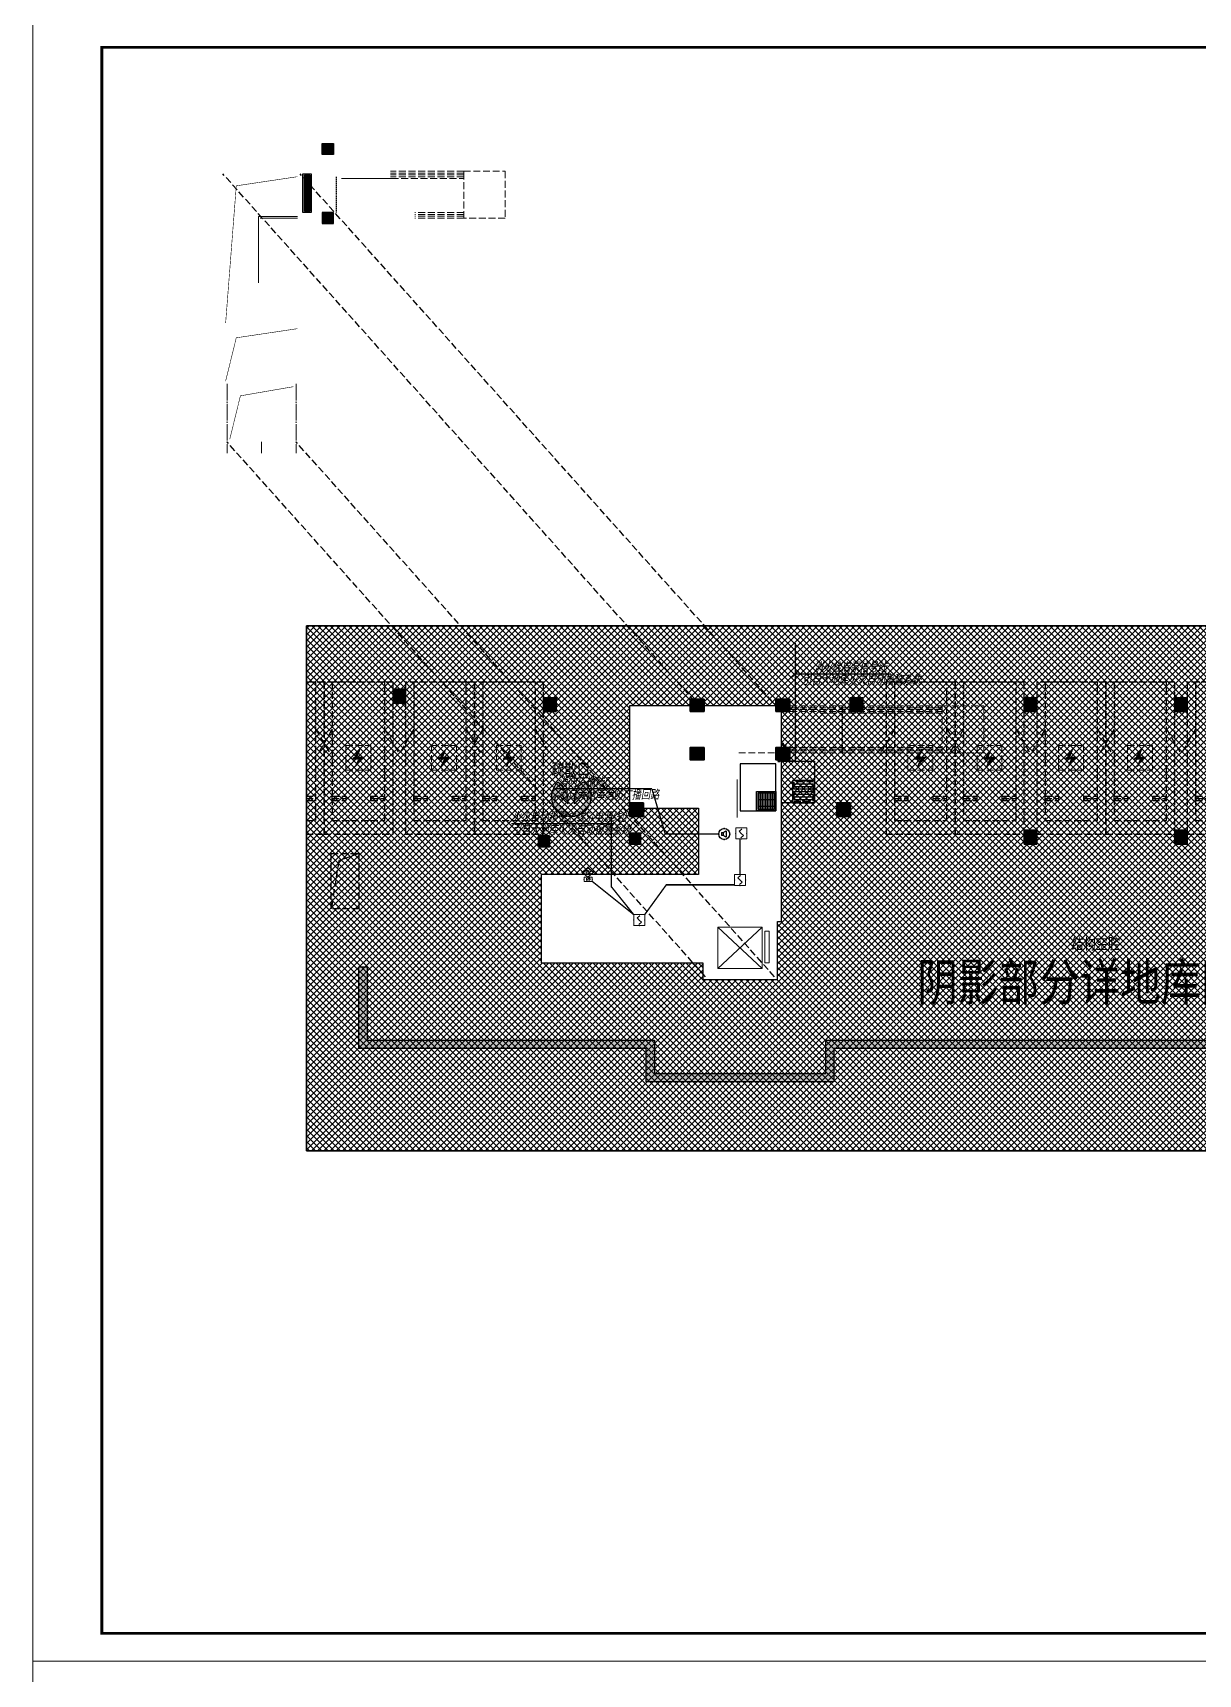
# Model space of a CAD drawing. Extents: x 3443499 to 7125205, y -1700016 to -264854.
# Drawn here: x 3507807 to 3549994, y -997345 to -937945 of the extents above; entities that cross this region are included whole.
import ezdxf
from ezdxf.enums import TextEntityAlignment as Align
from ezdxf.xclip import XClip

# ---------------------------------------------------------------- set-up
doc = ezdxf.new("R2010")
doc.units = 0
doc.header["$LTSCALE"] = 1000
doc.header["$MEASUREMENT"] = 0
doc.header["$XCLIPFRAME"] = 2
for name, pattern in [('#P_--_20B1_001_t3$0$DASH', [0.35, 0.25, -0.1]), ('5、6、7#楼参照$0$DASH', [0.35, 0.25, -0.1]), ('__DASH', [0.35, 0.25, -0.1]), ('DASH', [0.35, 0.25, -0.1]), ('DOTE', [2.4200000000000004, 2, -0.2, 0.02, -0.2]), ('HIDDEN', [0.375, 0.25, -0.125])]:
    doc.linetypes.add(name, pattern=pattern)
doc.layers.get('0').update_dxf_attribs({"linetype": 'CONTINUOUS'})
for name, color, linetype in [('!校对', 2, 'CONTINUOUS'), ('0-R-风井', 2, 'CONTINUOUS'), ('0-R疏散口', 20, 'CONTINUOUS'), ('0-R防护单元标注', 2, 'CONTINUOUS'), ('0-R集水坑', 191, 'CONTINUOUS'), ('DIM-照明', 7, 'CONTINUOUS'), ('EQUIP-安防', 3, 'CONTINUOUS'), ('EQUIP-广播', 3, 'CONTINUOUS'), ('HS-A-停车位（标准）', 9, 'CONTINUOUS'), ('LWIRE', 4, 'CONTINUOUS'), ('S-砼墙', 40, 'CONTINUOUS'), ('text', 7, 'CONTINUOUS'), ('VPIPE-雨水', 4, 'DASH'), ('WIRE-消防', 4, 'CONTINUOUS'), ('人防集水坑', 11, 'CONTINUOUS'), ('审核', 1, 'CONTINUOUS'), ('排水', 155, 'CONTINUOUS'), ('疏散口', 20, 'CONTINUOUS')]:
    doc.layers.add(name, color=color, linetype=linetype)
for name, color, linetype, lineweight in [('3.5方案汇报，与郭总、侯月琴确定户型_t8$0$STAIR', 2, 'CONTINUOUS', 18), ('AE-PARKING', 70, '5、6、7#楼参照$0$DASH', 13), ('DOTE', 19, 'DOTE', 9), ('EQUIP-消防', 3, 'CONTINUOUS', 20), ('PUB_HATCH', 8, 'CONTINUOUS', 9), ('STAIR', 252, 'CONTINUOUS', 20), ('图框', 147, 'CONTINUOUS', 20), ('填充', 251, 'CONTINUOUS', 5), ('平面-看线', 252, 'CONTINUOUS', 15), ('砼柱', 2, 'CONTINUOUS', 35)]:
    doc.layers.add(name, color=color, linetype=linetype, lineweight=lineweight)
doc.styles.add('-宋体', font='', dxfattribs={"width": 0.8})
doc.styles.add('_TEL_DIM', font='SIMPLEX', dxfattribs={"width": 0.8, "height": 3.5, "bigfont": 'HZTXT'})
doc.styles.add('HZTXT', font='gbeitc.shx', dxfattribs={"width": 0.8, "height": 400, "bigfont": 'hztxt.shx'})
doc.styles.get("Standard").update_dxf_attribs({"font": 'gbenor.shx', "bigfont": 'gbcbig.shx'})
doc.styles.add('黑体', font='simhei.ttf')
doc.styles.get('-宋体').set_extended_font_data('SimSun')

# ---------------------------------------------------------------- blocks, each defined once
blk = doc.blocks.new('A$C110D7C8B')
h = blk.add_hatch()
h.set_pattern_fill('ANSI32', color=252, scale=7, angle=135)
h.set_pattern_definition([(180, (-705542.5179923946, -984740.2321152245), (-3.552713678800501e-15, -33.33750000000001), []), (180, (-705553.6304971946, -984729.1196104245), (-3.552713678800501e-15, -33.33750000000001), [])])
h.paths.add_polyline_path([(50, -1350.000000041677), (250.0000000000582, -1350.000000041677), (249.9999999999418, -50), (50, -50)])
at = {"color": 252}
for points in [[(0, 0), (300, 0), (300, -1400.000000041677), (0, -1400.000000041677)], [(50, -50), (250, -50), (250, -1350.000000041677), (50, -1350.000000041677)]]:
    blk.add_lwpolyline(points, close=True, dxfattribs=at)
blk = doc.blocks.new('A$C028C60F5')
at = {"color": 252}
blk.add_lwpolyline([(400.0000000717118, -1.851003617048264e-07), (0, 0), (-1.851003617048264e-07, -400.0000001632143), (399.9999998866115, -400.0000003483146)], close=True, dxfattribs=at)
at = {"layer": 'PUB_HATCH', "color": 252}
blk.add_solid([(-1.851003617048264e-07, -400.0000001632143), (399.9999998866115, -400.0000003483146), (0, 0), (400.0000000717118, -1.851003617048264e-07)], dxfattribs=at)
blk = doc.blocks.new('A$C5F0D06DF')
at = {"color": 252, "const_width": 20}
for points in [[(799.9996965641622, -5399.997312598396), (1185.578574737359, -430.2780626306776), (3399.999998884508, -99.96319440205116)], [(800.0016318830312, -7500.002971990616), (1185.582893582352, -5930.277756268159), (3400.004317729501, -5599.962888039532)], [(949.9999980733264, -9599.998961502686), (1335.578581886482, -8030.277024133829), (3249.999998058833, -7699.962155905203)]]:
    blk.add_lwpolyline(points, dxfattribs=at)
at = {"layer": 'DOTE', "linetype": 'DOTE', "ltscale": 0.3}
for p, q in [((850.0000008183415, -7599.999739820138), (850.0000008183997, -10099.99896158767)), ((3350.196360953792, -7599.997955111205), (3350.196360953851, -10099.99896016868)), ((2100.09772822907, -9699.998847453739), (2100.097728229128, -10104.83902745019))]:
    blk.add_line(p, q, dxfattribs=at)
at = {"layer": 'STAIR', "color": 246, "linetype": '#P_--_20B1_001_t3$0$DASH'}
for p, q in [((9419.746454396518, 100.2465892549371), (6767.746454382315, 100.2465892559849)), ((9419.746454396634, 30.24658930220176), (6767.746454382781, 30.4931785017252)), ((9419.746454396402, -29.75341069779824), (6767.74645438313, -29.5068214982748)), ((9419.746454395354, -99.75341074506287), (6767.746454383596, -99.75341074401513)), ((6808.546454416006, -159.7534107541433), (9419.746454395354, -159.753410767531)), ((9419.746454396518, -1399.753410776728), (7651.746454406413, -1399.753410744015)), ((9419.746454396634, -1469.753410729463), (7651.746454406879, -1469.507867798442)), ((9419.746454396402, -1529.753410729463), (7651.746454407403, -1529.507867757929)), ((9419.746454395354, -1599.753410776728), (7651.746454407403, -1599.50786779949))]:
    blk.add_line(p, q, dxfattribs=at)
at = {"layer": 'STAIR'}
for p, q in [((4999.746454396518, -159.75341074483), (6808.546454415948, -159.7534107541433)), ((2050.003624202567, -1599.999999741325), (3399.999998187704, -1600.000000214437))]:
    blk.add_line(p, q, dxfattribs=at)
at = {"layer": 'STAIR', "color": 246, "linetype": '#P_--_20B1_001_t3$0$DASH'}
blk.add_lwpolyline([(9419.746454396518, 100.2465892549371), (10919.74645439652, 100.2465892549371), (10919.74645439652, -1599.753410773468), (9419.746454396518, -1599.753410773468)], close=True, dxfattribs=at)
at = {"layer": 'STAIR'}
blk.add_lwpolyline([(3399.999998208717, -1540.000000214437), (1989.99133048387, -1539.999999720254), (1989.991329642769, -3939.999545777217)], dxfattribs=at)
at = {"layer": '审核', "color": 58, "linetype": 'HIDDEN', "ltscale": 0.2}
blk.add_line((4799.990859669575, -99.90819451294374), (4800.064211888704, -1399.926103218691), dxfattribs=at)
at = {"layer": '平面-看线'}
for p, q in [((9419.746454395354, -99.75341074506287), (9419.746454396518, 100.2465892549371)), ((9419.746454395354, -1599.753410776728), (9419.746454396518, -1399.753410776728))]:
    blk.add_line(p, q, dxfattribs=at)
at = {"xscale": -1}
blk.add_blockref('A$C028C60F5', (4700.002200289746, 1099.999738547718), dxfattribs=at)
blk.add_blockref('A$C110D7C8B', (3599.999998387473, 0.006688910769298673))
at = {"color": 252}
blk.add_blockref('A$C028C60F5', (4300.00199633243, -1400.001415270846), dxfattribs=at)
blk = doc.blocks.new('A$C27F3146B')
at = {"layer": '填充'}
h = blk.add_hatch(dxfattribs=at)
h.set_pattern_fill('ANSI37', color=252, scale=100, style=0)
h.set_pattern_definition([(45, (794705.0482087337, -474761.836884725), (-112.2532015133644, 112.2532015133644), []), (135, (794705.0482087337, -474761.836884725), (-112.2532015133644, -112.2532015133644), [])])
h.paths.add_polyline_path([(-120598.0043441424, 16089.12283942359), (-120598.0113239811, 16089.12464542629), (-123098.0051577032, 16089.12464542629), (-123098.0046005915, 12389.12601068034), (-120598.0050334086, 12389.12049587909), (-120598.0045112952, 9989.124400530825), (-126297.6152989523, 9989.12787449488), (-126297.6153041016, 6789.130405166186), (-120447.9318367169, 6789.12547190371), (-120447.9314323964, 6189.128773867502), (-117747.736412039, 6189.128773877746), (-117747.7343670045, 8289.192490008543), (-117597.7361748854, 8289.05699861201), (-117597.7382231075, 11389.06464180129), (-117598.0017794337, 11389.17897416581), (-117597.994833229, 16089.11950602464)], flags=16)
h.paths.add_polyline_path([(-134797.8649070148, 18989.12407583068), (-75997.86490701057, 18989.12407583068), (-75997.86490701057, -10.87593189720064), (-134797.8649070148, -10.87593189720064)])
h.paths.add_polyline_path([(-93197.85655532042, 12389.20724034398), (-93197.70186032634, 8289.040327749566), (-93047.53722481265, 8289.173029854543), (-93047.64815819566, 6189.126435260056), (-90347.48079269567, 6189.129224555568), (-90347.48039593326, 6789.107179496204), (-84497.7632088567, 6789.112103791209), (-84497.76320972084, 11389.1262992504), (-87647.62127077952, 11389.12511677202), (-87647.620748666, 12389.12321326297), (-87647.62128827862, 12389.12644554579), (-87647.48821601726, 16089.13383291371), (-93197.71241657484, 16089.05740743754), (-93197.78632953756, 14589.39747828019), (-95697.74007688649, 14589.35552586709), (-95697.77982984603, 12389.11292086275)], flags=0)
h.paths.add_polyline_path([(-93197.70186032634, 8289.040327749564), (-93197.78159982455, 11389.17940336082), (-93197.81279379467, 11389.06507665268)])
h.paths.add_polyline_path([(-93197.71241657484, 16089.05740743754), (-87647.48821601726, 16089.13383291371), (-90197.41693358438, 16089.13383291371), (-90197.55642857286, 16089.12327428907), (-93197.78854602925, 16089.11993521964), (-93197.78632953754, 14589.39747828019)])
at = {"layer": '填充', "color": 252}
for points in [[(-134797.8649070148, 18989.12407583068), (-75997.86490701057, 18989.12407583068), (-75997.86490701057, -10.87593189720064), (-134797.8649070148, -10.87593189720064)], [(-120598.0043441424, 16089.12283942359), (-120598.0113239811, 16089.12464542629), (-123098.0051577032, 16089.12464542629), (-123098.0046005915, 12389.12601068034), (-120598.0050334086, 12389.12049587909), (-120598.0045112952, 9989.124400530825), (-126297.6152989523, 9989.12787449488), (-126297.6153041016, 6789.130405166186), (-120447.9318367169, 6789.12547190371), (-120447.9314323964, 6189.128773867502), (-117747.736412039, 6189.128773877746), (-117747.7343670045, 8289.192490008543), (-117597.7361748854, 8289.05699861201), (-117597.7382231075, 11389.06464180129), (-117598.0017794337, 11389.17897416581), (-117597.994833229, 16089.11950602464)]]:
    blk.add_lwpolyline(points, close=True, dxfattribs=at)
blk = doc.blocks.new('A$C1DD019F9')
at = {"layer": '疏散口'}
h = blk.add_hatch(color=252, dxfattribs=at)
edge = h.paths.add_edge_path()
edge.add_line((1657.837590239942, 3315.723901660649), (367.3306208625436, 2025.216944172512))
edge.add_arc((562.7390984487897, 1829.808464785995), 276.3493204781321, 134.999999736071, 315.0000450135555)
edge.add_line((758.1477304548025, 1634.400139819365), (1381.488251060247, 2257.740654682275))
edge.add_arc((-487.2515846193137, 1989.868379143272), 1887.841129295078, -24.12321173134552, 8.157426411511608, ccw=False)
edge.add_arc((-487.2518275084583, 1989.868449001487), 1887.841379523462, 303.5961554791981, 335.8767893464231, ccw=False)
edge.add_arc((1657.83757689014, 1657.627985069564), 1658.095916591085, 89.99999953869542, 228.4172749558772, ccw=False)
h = blk.add_hatch(color=252, dxfattribs=at)
edge = h.paths.add_edge_path()
edge.add_line((1657.837590239942, 3315.723901660649), (2948.344559617341, 2025.216944172512))
edge.add_arc((2752.936082031095, 1829.808464785995), 276.3493204781321, -135.00004501355562, 45.000000263928996, ccw=False)
edge.add_line((2557.527450025082, 1634.400139819365), (1934.186929419636, 2257.740654682275))
edge.add_arc((3802.926765099197, 1989.868379143272), 1887.841129295078, 171.8425735884883, 204.1232117313454)
edge.add_arc((3802.927007988342, 1989.868449001489), 1887.841379523464, 204.123210653577, 236.403844520802)
edge.add_arc((1657.837603589745, 1657.627985069564), 1658.095916591085, 311.5827250441228, 450.0000004613047)
at = {"layer": '疏散口', "color": 252}
for points in [[(1657.837590239942, 3315.723901660649), (367.3306208625437, 2025.216944172512, 1.000000395120669), (758.1477304548025, 1634.400139819365), (1381.488251060247, 2257.740654682275, -0.1417897514410627), (1235.721885070204, 1218.307265423704, -0.141789732410033), (557.3581269979476, 417.3751685111782, -0.6899650482418342), (1657.837590239942, 3315.723901660649)], [(1657.837590239942, 3315.723901660649), (2948.344559617341, 2025.216944172512, -1.000000395120669), (2557.527450025082, 1634.400139819365), (1934.186929419636, 2257.740654682275, 0.1417897514410627), (2079.953295409679, 1218.307265423704, 0.141789732410033), (2758.317053481937, 417.3751685111782, 0.6899650482418342), (1657.837590239942, 3315.723901660649)]]:
    blk.add_lwpolyline(points, format="xyb", close=True, dxfattribs=at)
blk = doc.blocks.new('充电车位')
at = {"layer": 'AE-PARKING', "linetype": 'ByBlock'}
h = blk.add_hatch(color=1, dxfattribs=at)
h.dxf.hatch_style = 1
h.paths.add_polyline_path([(-1007586.192309124, -1042637.750552036), (-1007473.70691881, -1042375.484842397), (-1007689.223537753, -1042375.484842405), (-1007425.007632948, -1042030.478523538), (-1007514.574478829, -1042281.719792634), (-1007278.962196556, -1042297.991757713)])
at = {"layer": 'AE-PARKING', "color": 1}
for p, q in [((-1007928.602682202, -1041872.947363779), (-1007028.602682206, -1041872.947363779)), ((-1007928.602682199, -1041872.947363779), (-1007928.602682201, -1042772.947363771)), ((-1007028.602682203, -1041872.947363779), (-1007028.602682201, -1042772.947363771)), ((-1007928.602682204, -1042772.947363771), (-1007028.602682201, -1042772.947363771))]:
    blk.add_line(p, q, dxfattribs=at)
at = {"layer": 'AE-PARKING', "color": 1, "linetype": 'ByBlock'}
for p, q in [((-1007425.007632948, -1042030.478523538), (-1007689.223537753, -1042375.484842405)), ((-1007689.223537753, -1042375.484842405), (-1007473.70691881, -1042375.484842397)), ((-1007278.962196556, -1042297.991757713), (-1007586.192309124, -1042637.750552036)), ((-1007586.192309124, -1042637.750552036), (-1007473.70691881, -1042375.484842397)), ((-1007425.007632948, -1042030.478523538), (-1007514.574478829, -1042281.719792634)), ((-1007514.574478829, -1042281.719792634), (-1007278.962196556, -1042297.991757713))]:
    blk.add_line(p, q, dxfattribs=at)
blk = doc.blocks.new('A$C25A378E3')
at = {"layer": 'HS-A-停车位（标准）', "linetype": 'DASH'}
for p, q in [((299.9288666398497, 4280.200665866025), (299.9276344913524, 4120.200664976728)), ((299.9282505712472, 4200.200665451237), (799.9279646449722, 4200.00894667895)), ((299.9288666398497, 4280.200665866025), (799.9285807174165, 4280.00894703425)), ((799.9285807174165, 4280.00894703425), (799.9273485837039, 4120.008946264163)), ((1699.929113851395, 4280.193678615266), (1699.927881702897, 4120.19367778569)), ((1699.928497782676, 4200.193678200361), (2199.928211856517, 4200.001959428308)), ((1699.929113851395, 4280.193678615266), (2199.928827928961, 4280.001959843212)), ((2199.928827928961, 4280.001959843212), (2199.927595795365, 4120.001958953799)), ((299.9276344913524, 4120.200664976728), (799.9273485837039, 4120.008946264163)), ((1699.927881702897, 4120.19367778569), (2199.927595795365, 4120.001958953799)), ((300.0205537431175, 1700.046125917463), (-199.9740653929766, 2550.049336581258)), ((2200.020893819514, 1700.035927985562), (2700.026429273654, 2550.032717227354))]:
    blk.add_line(p, q, dxfattribs=at)
for points in [[(1.164153218269348e-10, 5499.999999999884), (2499.999999842257, 5499.971898506512), (2499.938176556607, -0.02810114610474557), (-0.06182328553404659, 3.472669050097466e-07)], [(299.9943796824664, 4999.996627852321), (2199.994379562442, 4999.975270717288), (2199.938176575466, -0.02472896687686443), (299.9381766954903, -0.003371831844560802)]]:
    blk.add_lwpolyline(points, close=True, dxfattribs=at)
blk = doc.blocks.new('TIY8O')
at = {"layer": '0-R集水坑', "linetype": 'DASH'}
h = blk.add_hatch(dxfattribs=at)
h.set_pattern_fill('LINE', color=191, scale=100, angle=-90.00000000000006, style=0)
h.set_pattern_definition([(270, (-235326.6603705898, -492619.8195465856), (95.25, -7.876661409549766e-14), [])])
h.paths.add_polyline_path([(251192.714674465, 63602.66983472076), (251192.7093475896, 62902.669904932), (250492.7095668054, 62902.67580823865), (250492.7161997986, 63602.67580820792)])
at = {"layer": '0-R集水坑', "color": 191, "elevation": 0.4327255357110903}
for points in [[(250442.7090580211, 62452.68549320343), (251942.7090579913, 62452.67601750753), (251942.7166385491, 63652.67601748332), (250442.7166385789, 63652.68549317922)], [(251242.7159861337, 63652.66910502905), (251242.7089670943, 62852.66910505909), (250442.7091281175, 62852.67624693047), (250442.7166384909, 63652.67624689624)]]:
    blk.add_lwpolyline(points, close=True, dxfattribs=at)
at = {"layer": '0-R集水坑', "color": 191, "linetype": 'DASH', "elevation": 0.4327255357110903}
blk.add_lwpolyline([(251192.714674465, 63602.66983472076), (251192.7093475896, 62902.669904932), (250492.7095668054, 62902.67580823865), (250492.7161997986, 63602.67580820792)], close=True, dxfattribs=at)
blk = doc.blocks.new('TYUIYOIUO')
at = {"layer": '0-R-风井', "linetype": '__DASH'}
for p, q in [((-253259.7273491886, 752013.6962597668), (-252259.8400509203, 752013.7102695099)), ((-253259.7273491886, 750013.7102756726), (-253259.7273491886, 752013.6962597668)), ((-252259.8400509203, 752013.7102695099), (-252259.7159273372, 750013.7102756726)), ((-252259.7159273372, 750013.7102756726), (-253259.7273491886, 750013.7102756726)), ((-252259.7159273372, 750013.7102756726), (-253259.7273491886, 750013.7102756726))]:
    blk.add_line(p, q, dxfattribs=at)
blk.add_lwpolyline([(-252259.7779891501, 752013.6962597767), (-252984.8436757007, 751759.325600123), (-253259.7273491886, 750013.7102756726)], dxfattribs=at)
blk = doc.blocks.new('DFBFBFBGF')
at = {"layer": 'STAIR', "color": 246, "linetype": '#P_--_20B1_001_t3$0$DASH'}
for p, q in [((293136.325158803, 754230.1456084143), (287316.5787030022, 754230.1456084143)), ((293136.3251588031, 754160.1456084616), (287316.5787030022, 754160.1456084708)), ((293136.3251588029, 754100.1456084616), (287316.5787030022, 754100.1456084704)), ((293136.3251588018, 754030.1456084143), (287316.5787030022, 754030.1456084145)), ((288716.325158803, 753970.1456084145), (293136.3251588018, 753970.1456083918)), ((293136.3251588018, 754030.1456084143), (293136.325158803, 754230.1456084143)), ((293136.325158803, 752730.1456083826), (287316.5787030022, 752730.1456085002)), ((293136.3251588031, 752660.1456084299), (287316.5787030022, 752660.1456085349)), ((293136.3251588029, 752600.1456084299), (287316.5787030022, 752600.1456085352)), ((293136.3251588018, 752530.1456083826), (293136.325158803, 752730.1456083826)), ((293136.3251588018, 752530.1456083826), (287316.5787030022, 752530.1456085071))]:
    blk.add_line(p, q, dxfattribs=at)
blk.add_lwpolyline([(293136.325158803, 754230.1456084143), (294636.325158803, 754230.1456084143), (294636.325158803, 752530.1456083859), (293136.325158803, 752530.1456083859)], close=True, dxfattribs=at)
at = {"layer": '审核', "color": 58, "linetype": 'HIDDEN', "ltscale": 0.2}
blk.add_line((289519.4158324369, 752530.1456084601), (289519.4158324566, 754230.1456084143), dxfattribs=at)
blk = doc.blocks.new('A$C24B36177')
for points in [[(-72599.99999999988, -57649.99999965215), (-73049.99999999988, -57649.99999965215), (-73049.99999999988, -58149.99999965215), (-72599.99999999988, -58149.99999965215)], [(-67149.99999999988, -57956.54319049325), (-67599.99999999988, -57956.54319049325), (-67599.99999999988, -58456.54319049325), (-67149.99999999988, -58456.54319049325)], [(-61789.99999999988, -58006.54319049325), (-62289.99999999988, -58006.54319049325), (-62289.99999999988, -58456.54319049325), (-61789.99999999988, -58456.54319049325)], [(-58689.52666127903, -58006.54319049325), (-59189.52666127903, -58006.54319049325), (-59189.52666127903, -58456.54319049325), (-58689.52666127903, -58456.54319049325)], [(-56049.99999999988, -57956.54319049325), (-56499.99999999988, -57956.54319049325), (-56499.99999999988, -58456.54319049325), (-56049.99999999988, -58456.54319049325)], [(-49749.99999999988, -57956.54319049325), (-50199.99999999988, -57956.54319049325), (-50199.99999999988, -58456.54319049325), (-49749.99999999988, -58456.54319049325)], [(-44299.99999999988, -57956.54319049325), (-44749.99999999988, -57956.54319049325), (-44749.99999999988, -58456.54319049325), (-44299.99999999988, -58456.54319049325)], [(-61789.52666127903, -59756.54319049325), (-62289.52666127903, -59756.54319049325), (-62289.52666127903, -60206.54319049325), (-61789.52666127903, -60206.54319049325)], [(-58689.52666127903, -59756.54319049325), (-59189.52666127903, -59756.54319049325), (-59189.52666127903, -60206.54319049325), (-58689.52666127903, -60206.54319049325)], [(-63989.52666127903, -61756.54319049325), (-64489.52666127903, -61756.54319049325), (-64489.52666127903, -62256.54319049325), (-63989.52666127903, -62256.54319049325)], [(-56489.52666127903, -61756.54319049325), (-56989.52666127903, -61756.54319049325), (-56989.52666127903, -62256.54319049325), (-56489.52666127903, -62256.54319049325)], [(-67389.52666127903, -62956.54319049325), (-67789.52666127903, -62956.54319049325), (-67789.52666127903, -63356.54319049325), (-67389.52666127903, -63356.54319049325)], [(-64489.52666127903, -63256.54319049325), (-64089.52666127903, -63256.54319049336), (-64089.52666127903, -62856.54319049336), (-64489.52666127903, -62856.54319049325)], [(-49749.99999999988, -62756.54319049325), (-50199.99999999988, -62756.54319049325), (-50199.99999999988, -63256.54319049325), (-49749.99999999988, -63256.54319049325)], [(-44299.99999999988, -62756.54319049325), (-44749.99999999988, -62756.54319049325), (-44749.99999999988, -63256.54319049325), (-44299.99999999988, -63256.54319049325)]]:
    blk.add_hatch(color=252).paths.add_polyline_path(points)
at = {"layer": '砼柱', "color": 252, "lineweight": 35}
for points in [[(-72599.99999999988, -57649.99999965215), (-73049.99999999988, -57649.99999965215), (-73049.99999999988, -58149.99999965215), (-72599.99999999988, -58149.99999965215)], [(-67149.99999999988, -57956.54319049325), (-67599.99999999988, -57956.54319049325), (-67599.99999999988, -58456.54319049325), (-67149.99999999988, -58456.54319049325)], [(-61789.99999999988, -58006.54319049325), (-62289.99999999988, -58006.54319049325), (-62289.99999999988, -58456.54319049325), (-61789.99999999988, -58456.54319049325)], [(-58689.52666127903, -58006.54319049325), (-59189.52666127903, -58006.54319049325), (-59189.52666127903, -58456.54319049325), (-58689.52666127903, -58456.54319049325)], [(-56049.99999999988, -57956.54319049325), (-56499.99999999988, -57956.54319049325), (-56499.99999999988, -58456.54319049325), (-56049.99999999988, -58456.54319049325)], [(-49749.99999999988, -57956.54319049325), (-50199.99999999988, -57956.54319049325), (-50199.99999999988, -58456.54319049325), (-49749.99999999988, -58456.54319049325)], [(-44299.99999999988, -57956.54319049325), (-44749.99999999988, -57956.54319049325), (-44749.99999999988, -58456.54319049325), (-44299.99999999988, -58456.54319049325)], [(-61789.52666127903, -59756.54319049325), (-62289.52666127903, -59756.54319049325), (-62289.52666127903, -60206.54319049325), (-61789.52666127903, -60206.54319049325)], [(-58689.52666127903, -59756.54319049325), (-59189.52666127903, -59756.54319049325), (-59189.52666127903, -60206.54319049325), (-58689.52666127903, -60206.54319049325)], [(-63989.52666127903, -61756.54319049325), (-64489.52666127903, -61756.54319049325), (-64489.52666127903, -62256.54319049325), (-63989.52666127903, -62256.54319049325)], [(-56489.52666127903, -61756.54319049325), (-56989.52666127903, -61756.54319049325), (-56989.52666127903, -62256.54319049325), (-56489.52666127903, -62256.54319049325)], [(-67389.52666127903, -62956.54319049325), (-67789.52666127903, -62956.54319049325), (-67789.52666127903, -63356.54319049325), (-67389.52666127903, -63356.54319049325)], [(-64489.52666127903, -63256.54319049325), (-64089.52666127903, -63256.54319049336), (-64089.52666127903, -62856.54319049336), (-64489.52666127903, -62856.54319049325)], [(-49749.99999999988, -62756.54319049325), (-50199.99999999988, -62756.54319049325), (-50199.99999999988, -63256.54319049325), (-49749.99999999988, -63256.54319049325)], [(-44299.99999999988, -62756.54319049325), (-44749.99999999988, -62756.54319049325), (-44749.99999999988, -63256.54319049325), (-44299.99999999988, -63256.54319049325)]]:
    blk.add_lwpolyline(points, close=True, dxfattribs=at)
blk = doc.blocks.new('A$C74D73064')
at = {"layer": 'S-砼墙', "linetype": 'ByBlock'}
h = blk.add_hatch(color=252, dxfattribs=at)
h.dxf.hatch_style = 1
h.paths.add_polyline_path([(25815.50945199397, 13762.71487195697), (25815.50843908952, 16719.29582727014), (26115.50843908929, 16719.29615518462), (26115.50912407995, 14062.71472503152), (36515.50809051958, 14062.70963161183), (36515.50808974565, 12862.71327402745), (42715.70143926167, 12862.71327296377), (42715.70143771335, 14062.71326484391), (63915.50844002666, 14062.7132648438), (63915.50843847834, 12862.71327296598), (70115.89118740638, 12862.71327408054), (70115.89118663245, 14062.71223160042), (80515.50600466062, 14062.71732479986), (80515.50925147231, 21162.71327298798), (80815.50925147184, 21162.71261189005), (80815.50586747169, 13762.71747172438), (70415.89118682616, 13762.71237852506), (70415.8911876001, 12562.71327413444), (63615.50843809138, 12562.71327291219), (63615.5084396397, 13762.7132648438), (43015.70143810031, 13762.71326484391), (43015.70143964863, 12562.71327291231), (36215.50808955193, 12562.71327407891), (36215.50809032586, 13762.70977853728)])
at = {"layer": '人防集水坑', "ltscale": 0.8}
h = blk.add_hatch(dxfattribs=at)
h.set_pattern_fill('GRATE', color=252, scale=75, style=0)
h.set_pattern_definition([(270, (-1052240.424357253, 22700601.26233512), (59.53125, -1.822618869043522e-14), []), (360, (-1052240.424357253, 22700601.26233512), (8.748522416193854e-14, 238.125), [])])
h.paths.add_polyline_path([(40265.51174887607, 23012.71657533979), (40865.51174887607, 23012.71657533979), (40865.51174887607, 22412.71657533979), (40265.51174887607, 22412.71657533979)])
at = {"color": 252}
for points in [[(23915.15588310023, 29062.7122952122), (82715.15588310442, 29062.7122952122), (82715.15588310442, 10062.71228748432), (23915.15588310023, 10062.71228748432)], [(38115.01644597261, 26162.71105880511), (38115.0094661339, 26162.71286480781), (35615.01563241181, 26162.71286480781), (35615.01618952351, 22462.71423006186), (38115.01575670636, 22462.70871526061), (38115.01627881976, 20062.71261991234), (32415.40549116267, 20062.7160938764), (32415.40548601339, 16862.71862454771), (38265.08895339805, 16862.71369128523), (38265.08935771859, 16262.71699324902), (40965.28437807597, 16262.71699325927), (40965.28642311052, 18362.78070939006), (41115.28461522958, 18362.64521799353), (41115.28256700747, 21462.65286118281), (41115.01901068131, 21462.76719354733), (41115.02595688601, 26162.70772540616)]]:
    blk.add_lwpolyline(points, close=True, dxfattribs=at)
at = {"layer": '3.5方案汇报，与郭总、侯月琴确定户型_t8$0$STAIR', "color": 252}
for p, q in [((40415.51174919249, 18162.716567558), (38815.51174919202, 16662.7165675594)), ((38815.51174919202, 18162.716567558), (40415.51174919249, 16662.7165675594))]:
    blk.add_line(p, q, dxfattribs=at)
for points in [[(38815.51174919202, 16662.7165675594), (38815.51174919202, 18162.716567558), (40415.51174919249, 18162.716567558), (40415.51174919249, 16662.7165675594)], [(40515.51174918294, 16862.71656767488), (40515.51174918294, 18012.71656767535), (40665.51174918574, 18012.71656767535), (40665.51174918574, 16862.71656767488)]]:
    blk.add_lwpolyline(points, close=True, dxfattribs=at)
at = {"layer": 'S-砼墙', "color": 252, "linetype": 'ByBlock'}
blk.add_lwpolyline([(25815.50945199397, 13762.71487195697), (25815.50843908952, 16719.29582727014), (26115.50843908929, 16719.29615518462), (26115.50912407995, 14062.71472503152), (36515.50809051958, 14062.70963161183), (36515.50808974565, 12862.71327402745), (42715.70143926167, 12862.71327296377), (42715.70143771335, 14062.71326484391), (63915.50844002666, 14062.7132648438), (63915.50843847834, 12862.71327296598), (70115.89118740638, 12862.71327408054), (70115.89118663245, 14062.71223160042), (80515.50600466062, 14062.71732479986), (80515.50925147231, 21162.71327298798), (80815.50925147184, 21162.71261189005), (80815.50586747169, 13762.71747172438), (70415.89118682616, 13762.71237852506), (70415.8911876001, 12562.71327413444), (63615.50843809138, 12562.71327291219), (63615.5084396397, 13762.7132648438), (43015.70143810031, 13762.71326484391), (43015.70143964863, 12562.71327291231), (36215.50808955193, 12562.71327407891), (36215.50809032586, 13762.70977853728)], close=True, dxfattribs=at)
at = {"layer": 'STAIR', "color": 252, "linetype": '#P_--_20B1_001_t3$0$DASH'}
blk.add_line((39565.51537533081, 24462.71552932961), (40915.51174931601, 24462.7155288565), dxfattribs=at)
at = {"layer": 'STAIR', "color": 252}
blk.add_lwpolyline([(39505.51090811437, 23504.25157314504), (39505.50308077107, 22122.71598329372)], dxfattribs=at)
at = {"layer": '人防集水坑', "color": 252}
for points in [[(40915.51174887607, 22362.71657533979), (40215.51174887607, 22362.71657533979), (40215.51174887607, 23062.71657533979), (40915.51174887607, 23062.71657533979)], [(40865.51174887607, 22412.71657533979), (40265.51174887607, 22412.71657533979), (40265.51174887607, 23012.71657533979), (40865.51174887607, 23012.71657533979)]]:
    blk.add_lwpolyline(points, close=True, dxfattribs=at)
at = {"layer": '填充', "color": 252}
blk.add_lwpolyline([(38115.15523611812, 26162.71286492108), (38115.14825635159, 26162.71286480781), (35615.15442262962, 26162.71286480781), (35615.15497966891, 22462.71603617782), (38115.15454685176, 22462.71052137658), (38115.15506896528, 20062.71442602831), (32415.25237114215, 20062.71271600854), (32415.2523702787, 16862.71356751863), (38265.15388762706, 16862.71381823998), (38265.15428438911, 16262.71703582804), (40965.41133101843, 16262.71694746078), (40965.42126094655, 18362.78159244999), (41115.40280999336, 18362.64494879101), (41115.39288015012, 21462.65342665883), (41115.15780082659, 21462.7689996633), (41115.16474703129, 26162.70953152212)], close=True, dxfattribs=at)
at = {"layer": '排水', "color": 252}
blk.add_lwpolyline([(39615.51174887561, 22362.7165753399), (40915.51174887561, 22362.7165753399), (40915.51174887537, 24062.7165753399), (39615.51174887537, 24062.7165753399)], close=True, dxfattribs=at)
at = {"color": 252}
for name, p in [('A$C24B36177', (100104.7992927884, 84419.25646130543)), ('A$C27F3146B', (158713.020790115, 10073.58821938152)), ('DFBFBFBGF', (-246201.068725855, -728067.1834900746))]:
    blk.add_blockref(name, p, dxfattribs=at)
at = {"layer": '0-R疏散口', "color": 252, "xscale": -0.4305656706515025, "yscale": 0.4305656706515025, "zscale": 0.4305656706515025, "rotation": 181.4259203059818}
blk.add_blockref('A$C1DD019F9', (32770.09736798005, 23572.39305916778), dxfattribs=at)
at = {"layer": '0-R集水坑', "color": 252, "xscale": -1, "rotation": 270}
blk.add_blockref('TIY8O', (-21337.4332239019, -227779.9959718497, -0.4327255357110903), dxfattribs=at)
at = {"layer": 'AE-PARKING', "color": 252, "rotation": 359.9974937272497}
for p in [(1033319.315266942, 1066562.826054836), (1036419.315266942, 1066562.826054836), (1038769.315266942, 1066562.826054836), (1053669.141281905, 1066562.826055671), (1056169.141281905, 1066562.826055671), (1059119.141281905, 1066562.826055671), (1061619.141281905, 1066562.826055671)]:
    blk.add_blockref('充电车位', p, dxfattribs=at)
at = {"layer": 'HS-A-停车位（标准）', "color": 252}
blk.add_blockref('TYUIYOIUO', (278075.2999756153, -731194.3965097175), dxfattribs=at)
at = {"layer": 'HS-A-停车位（标准）', "color": 252, "linetype": 'DASH', "xscale": -1, "rotation": 179.9993559612105}
for p in [(22055.09692441614, 27019.29986835946), (24555.09692441614, 27019.29986835946), (27505.09692441626, 27019.29986835946), (30005.09692441626, 27019.29986835946), (44904.92293937947, 27019.29986919439), (47404.922939379, 27019.29986919439), (50354.92293937947, 27019.29986919439), (52854.922939379, 27019.29986919439), (55804.92293937947, 27019.29986919439)]:
    blk.add_blockref('A$C25A378E3', p, dxfattribs=at)
at = {"layer": '0-R疏散口', "color": 252, "style": '-宋体', "width": 0.75}
blk.add_text('疏散口', height=450, dxfattribs=at).set_placement((32793.59968981892, 23641.26303397142))
at = {"layer": '0-R防护单元标注', "color": 252, "style": '-宋体', "width": 0.8}
blk.add_text('结构空腔', height=405, dxfattribs=at).set_placement((51610.22317279398, 17354.89588292572))
blk = doc.blocks.new('$TelecSys$00000079')
for p, q in [((0.7000000000007276, 0.7000000000007276), (0, 0)), ((0.1041666666678793, 0.1041666666660603), (0.1041666666678793, 0.1041666666660603)), ((-0.1041666666678793, -0.1041666666660603), (-0.1041666666678793, -0.1041666666660603))]:
    blk.add_line(p, q)
at = {"const_width": 0.1425}
blk.add_lwpolyline([(-0.07125000000087311, 0, 1), (0.07125000000087311, 0, 1)], format="xyb", close=True, dxfattribs=at)
blk.add_solid([(0.6300000000010186, 0.7700000000004366), (0.7700000000004366, 0.6299999999991996), (1.150000000001455, 1.149999999999636)])
at = {"width": 0.8, "flags": 9}
blk.add_attdef('A', (0, 0), '', height=2e-05, dxfattribs=at)
blk = doc.blocks.new('$equip$00002474')
for p, q in [((-0.519992380955955, 1.000000338535756e-05), (7.619048119522631e-06, 0.4400100000020757)), ((7.619048119522631e-06, -0.4399899999989429), (-0.519992380955955, 1.000000338535756e-05)), ((7.619048119522631e-06, 0.4400100000020757), (0.5200076190521941, 1.000000338535756e-05)), ((0.5200076190521941, 1.000000338535756e-05), (7.619048119522631e-06, -0.4399899999989429))]:
    blk.add_line(p, q)
at = {"const_width": 0.04}
blk.add_lwpolyline([(7.619048119522631e-06, 0.4400100000020757), (-0.519992380955955, 1.000000338535756e-05), (7.619048119522631e-06, -0.4399899999989429), (0.5200076190521941, 1.000000338535756e-05), (7.619048119522631e-06, 0.4400100000020757), (-0.519992380955955, 1.000000338535756e-05)], dxfattribs=at)
for p in [(-0.519992380955955, 1.000000338535756e-05), (7.619048119522631e-06, 0.4400100000020757), (0.5200076190521941, 1.000000338535756e-05), (7.619048119522631e-06, -0.4399899999989429)]:
    blk.add_point(p)
at = {"color": 7, "style": '_TEL_DIM'}
blk.add_attdef('$TEXT$', text='', height=0.3, dxfattribs=at).set_placement((0.02805548798642121, 0.01213281898526475), align=Align.MIDDLE_CENTER)
at = {"color": 7, "style": '_TEL_DIM', "flags": 1}
blk.add_attdef('A', text='', height=2e-05, dxfattribs=at).set_placement((0, 0), align=Align.MIDDLE_CENTER)
blk = doc.blocks.new('$equip$00002649')
for p, q in [((-0.5, 0.5), (-0.5, -0.5)), ((0.5, 0.5), (-0.5, 0.5)), ((-0.2000000000116415, 0.2000000000043656), (0.04999999998835847, 0.4000000000014552)), ((0, 0), (-0.2000000000116415, 0.2000000000043656)), ((0, 0), (0.1999999999825377, -0.1999999999970896)), ((0.5, -0.5), (0.5, 0.5)), ((-0.5, -0.5), (0.5, -0.5)), ((0.1999999999825377, -0.1999999999970896), (-0.0500000000174623, -0.4000000000014552))]:
    blk.add_line(p, q)
at = {"const_width": 0.04}
blk.add_lwpolyline([(-0.5, 0.5), (0.5, 0.5), (0.5, -0.5), (-0.5, -0.5), (-0.5, 0.5), (0.5, 0.5)], dxfattribs=at)
for p in [(-0.5, 0), (0, 0.5), (0.5, 0), (0, -0.5)]:
    blk.add_point(p)
at = {"color": 7, "flags": 1}
for tag, height, p in [('A', 2e-05, (0, 0)), ('B', 0.4, (0.7619185979783651, -0.207799414958572))]:
    blk.add_attdef(tag, text='', height=height, dxfattribs=at).set_placement(p, align=Align.MIDDLE_CENTER)
blk = doc.blocks.new('$equip$00002341')
for p, q in [((-0.2407308475521859, 0.1357684400209109), (-0.2407308475521859, -0.1442315599779249)), ((-0.2407308475521859, 0.1357684400209109), (-0.100730847552768, 0.1357684400209109)), ((-0.100730847552768, 0.1357684400209109), (0.1671732487156987, 0.2772627560989349)), ((-0.100730847552768, 0.1357684400209109), (-0.100730847552768, -0.1442315599779249)), ((0.1671732487156987, 0.2772627560989349), (0.1671732487156987, -0.2953757882060017)), ((-0.100730847552768, -0.1442315599779249), (-0.2407308475521859, -0.1442315599779249)), ((0.1671732487156987, -0.2953757882060017), (-0.100730847552768, -0.1442315599779249))]:
    blk.add_line(p, q)
at = {"const_width": 0.04}
blk.add_lwpolyline([(-0.5, 0, -1), (0.5, 0, -1), (-0.5, 0, -1.4631756610552)], format="xyb", dxfattribs=at)
blk.add_circle((0, 0), 0.5000000000000145)
for p in [(-0.5, 0), (0, 0.5), (0.5, 0), (0, -0.5)]:
    blk.add_point(p)
at = {"color": 7, "style": '_TEL_DIM', "flags": 1}
blk.add_attdef('A', text='', height=2e-05, dxfattribs=at).set_placement((0, 0), align=Align.MIDDLE_CENTER)
blk = doc.blocks.new('$equip$00002463')
for p, q in [((-0.6499999999941792, 0.6500000000014552), (-0.6499999999941792, 0)), ((0.6499999999941792, 0.6500000000014552), (-0.6499999999941792, 0.6500000000014552)), ((-0.6499999999941792, 0), (0.6499999999941792, 0)), ((0.6499999999941792, 0), (0.6499999999941792, 0.6500000000014552))]:
    blk.add_line(p, q)
at = {"const_width": 0.05}
blk.add_lwpolyline([(-0.6499999999941792, 0.6500000000014552), (-0.6499999999941792, 0), (0.6499999999941792, 0), (0.6499999999941792, 0.6500000000014552), (-0.6499999999941792, 0.6500000000014552), (-0.6499999999941792, 0)], dxfattribs=at)
for p in [(-0.6499999999941792, 0.3250000000007276), (0, 0.6500000000014552), (0, 0), (0.6499999999941792, 0.3250000000007276)]:
    blk.add_point(p)
at = {"color": 7, "style": '_TEL_DIM'}
blk.add_attdef('$TEXT$', text='', height=0.3, dxfattribs=at).set_placement((0.006237997877178714, 0.3429758970196417), align=Align.MIDDLE_CENTER)
at = {"color": 7, "style": '_TEL_DIM', "flags": 1}
blk.add_attdef('A', text='', height=2e-05, dxfattribs=at).set_placement((0, 0), align=Align.MIDDLE_CENTER)

msp = doc.modelspace()

# ---------------------------------------------------------------- linework, layer by layer
at = {"layer": '!校对'}
for p, q in [((3535523.392369909, -961039.2100179666), (3535292.238272182, -961264.043520683)), ((3538862.455417774, -961151.6267693249), (3535407.815321045, -961151.6267693248)), ((3530221.207815193, -965301.3499039585), (3526766.567718464, -965301.3499039584)), ((3530221.207815193, -965301.3499039585), (3530692.955213005, -966941.5110911832)), ((3528861.762622851, -966573.8172882525), (3525133.1287201, -966573.8172882524))]:
    msp.add_line(p, q, dxfattribs=at)
at = {"color": 251, "linetype": '__DASH', "true_color": 0x636466}
for p, q in [((3532009.121285991, -962405.70220882), (3514686.490602533, -943051.6667151111)), ((3534809.121284868, -962405.7022088201), (3517486.49060141, -943051.6667151112)), ((3532159.121980624, -972105.7019486276), (3514836.491297166, -952751.6664549187)), ((3534659.317646899, -972105.7019486276), (3517336.686963441, -952751.6664549187))]:
    msp.add_line(p, q, dxfattribs=at)
at = {"color": 3}
msp.add_lwpolyline([(3517709.121978641, -959405.7019408569), (3576509.121978646, -959405.7019408569), (3576509.121978646, -978405.7019485848), (3517709.121978641, -978405.7019485848)], close=True, dxfattribs=at)
at = {"layer": 'VPIPE-雨水'}
msp.add_circle((3535009.128762153, -963705.7022468607), 55, dxfattribs=at)
msp.add_circle((3535009.128762153, -963705.7022468607), 55, dxfattribs=at)
at = {"layer": 'WIRE-消防', "linetype": 'Continuous', "const_width": 50}
for points in [[(3534818.637143855, -964293.7404297586), (3535407.815321045, -964293.7404297586), (3535407.815321045, -960031.8555226997)], [(3528745.494104442, -966306.0132329382), (3528745.494104442, -968841.4147325859), (3529559.200996176, -969855.6988896559)], [(3532635.247327413, -966941.5110911832), (3530692.955213005, -966941.5110911832)], [(3533410.775808688, -968405.6964483883), (3533410.775808688, -967118.7542189849)], [(3528056.669653996, -968653.2029483521), (3529559.200996176, -969855.6988896559)], [(3533210.775808688, -968779.1622714149), (3530739.209821743, -968779.1622714149), (3529959.200996176, -969855.6988896559)]]:
    msp.add_lwpolyline(points, dxfattribs=at)
at = {"layer": '图框'}
for points in [[(3507806.656087864, -937470.2684293166), (3591906.656087864, -937470.2684293166), (3591906.656087864, -996870.2684293166), (3507806.656087864, -996870.2684293166)], [(3507806.656087864, -937470.2684293166), (3591906.656087864, -937470.2684293166), (3591906.656087864, -996870.2684293166), (3507806.656087864, -996870.2684293166)], [(3507806.656087864, -996870.2684293166), (3591906.656087864, -996870.2684293166), (3591906.656087864, -1056270.268429317), (3507806.656087864, -1056270.268429317)]]:
    msp.add_lwpolyline(points, close=True, dxfattribs=at)
at = {"layer": '图框', "const_width": 100}
msp.add_lwpolyline([(3590906.656087864, -995870.2684293166), (3590906.656087864, -938470.2684293166), (3510306.656087864, -938470.2684293166), (3510306.656087864, -995870.2684293166)], close=True, dxfattribs=at)

# ---------------------------------------------------------------- block references
msp.add_blockref('A$C5F0D06DF', (3513986.491299102, -943051.6674934165))
at = {"color": 252}
ref = msp.add_blockref('A$C74D73064', (3493793.966084225, -988468.4156437971), dxfattribs=at)
XClip(ref).set_block_clipping_path([(23915.155894416792, 10062.713695212384), (82715.15589442098, 29062.713702940266)])
at = {"layer": 'EQUIP-安防', "color": 2, "xscale": 400, "yscale": 400, "zscale": 400}
for p in [(3527901.448106954, -968323.943307548), (3527901.448106955, -968323.943307548)]:
    msp.add_blockref('$equip$00002474', p, dxfattribs=at).add_auto_attribs({'$TEXT$': 'EL'})
at = {"layer": 'EQUIP-广播', "xscale": 400, "yscale": 400, "zscale": 400}
msp.add_blockref('$equip$00002341', (3532835.247327413, -966941.5110911832), dxfattribs=at)
at = {"layer": 'EQUIP-消防', "color": 1, "xscale": 400, "yscale": 400, "zscale": 400}
for p in [(3533453.672052273, -966918.7542189849), (3533409.273481205, -968605.6964483883), (3529759.200996176, -970055.6988896559)]:
    msp.add_blockref('$equip$00002649', p, dxfattribs=at)
at = {"layer": 'EQUIP-消防', "color": 7, "xscale": 226.9230769276619, "yscale": 226.9230769276619, "zscale": 226.9230769276619}
msp.add_blockref('$equip$00002463', (3527909.169653994, -968653.2029483521), dxfattribs=at).add_auto_attribs({'$TEXT$': 'I/O'})
at = {"layer": 'LWIRE', "color": 1, "xscale": 400, "yscale": 400, "zscale": 400}
msp.add_blockref('$TelecSys$00000079', (3534818.637143855, -964293.7404297586), dxfattribs=at)

# ---------------------------------------------------------------- texts
at = {"layer": 'DIM-照明', "style": 'HZTXT', "width": 0.7}
for s, p in [('消火栓启泵信号线', (3536079.804972692, -961079.3266796925)), ('引自大地库火灾自动报警系统', (3535665.070747941, -961548.5583907965)), ('消防广播线G', (3526840.766689422, -965228.0735900812)), ('引自大地库消防广播回路', (3526840.031049933, -965697.3053011852)), ('火灾自动报警总线S+电源线D', (3525152.097414404, -966501.5171986201)), ('引自大地库火灾自动报警系统', (3525151.361774915, -966970.7489097242))]:
    msp.add_text(s, height=350, dxfattribs=at).set_placement(p)
at = {"layer": 'text', "color": 2, "style": '黑体', "width": 0.8}
msp.add_text('阴影部分详地库图纸', height=1345.89029535865, dxfattribs=at).set_placement((3539825.950728193, -972970.7707493231))

doc.saveas('drawing.dxf')
